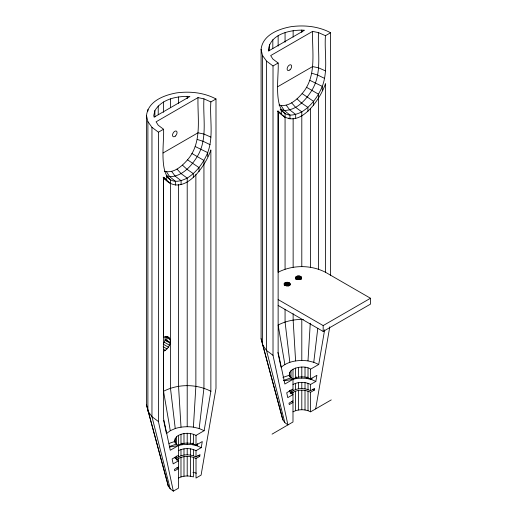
<?xml version="1.0" encoding="UTF-8"?>
<svg xmlns="http://www.w3.org/2000/svg" width="517" height="517" viewBox="0 0 517 517"><rect width="100%" height="100%" fill="white"/><g stroke="black" fill="none" stroke-linecap="round" stroke-linejoin="round"><path stroke-width="0.78" d="M154.887 116.978L154.887 110.58C161.95 98.889 177.241 95.929 189.92 96.472L154.105 117.146L153.749 115.582L154.887 110.58M158.228 114.722L158.234 105.92M210.865 101.92L203.937 98.85L198.005 97.616L156.089 121.818L158.234 125.243L163.546 129.244C164.684 144.172 154.783 194.327 187.206 178.094C196.693 172.193 203.472 162.816 207.698 152.605C213.805 136.417 209.611 118.723 210.865 101.92L215.99 98.96L215.99 388.312L201.094 475.117L196.014 478.051L196.014 458.501L199.73 456.356L200.027 454.617L196.014 456.938C189.939 453.881 181.79 453.958 176.426 458.424L176.426 456.078M163.546 112.318L163.546 101.92M170.474 183.231L170.474 388.202L175.237 428.509L170.28 430.706L166.474 433.569L163.611 420.282M170.481 107.646L170.481 98.85M178.546 103.322L178.546 96.925M195.872 174.52L195.872 386.27L193.403 427.126L199.181 428.509L204.137 430.706L210.871 391.272L210.865 149.911C205.398 166.946 182.327 199.523 163.366 177.693M268.336 50.95C269.208 34.006 290.69 29.469 304.513 30.238L268.698 50.918L268.336 49.354M269.48 50.75L269.48 44.352M272.821 48.488L272.821 39.693M324.65 329.775L318.724 364.472L310.601 369.164C304.106 363.606 280.776 369.481 292.99 379.329L284.867 384.021L278.133 352.361L278.14 111C296.448 134.116 320.101 100.311 325.458 83.683L325.458 272.252L370.495 298.257L370.495 304.119L323.17 331.442L278.133 305.444M325.458 35.692L318.53 32.623L312.598 31.388L270.682 55.584L272.821 59.009L278.14 63.009C279.277 77.938 269.376 128.1 301.799 111.859C311.279 105.959 318.058 96.589 322.285 86.371C328.392 70.189 324.204 52.488 325.458 35.692L330.583 32.733L330.583 275.335M278.14 46.091L278.14 35.692M285.067 42.22L285.067 32.623M293.139 37.088L293.139 30.69M204.137 430.706L196.014 435.398C190.599 432.606 183.819 432.606 178.404 435.398L178.404 445.169C183.819 442.384 190.599 442.384 196.014 445.169L202.283 441.55L201.242 447.664L197.132 445.841L192.343 444.698L192.44 443.114M292.99 369.164L292.99 378.942C298.406 376.156 305.192 376.156 310.601 378.942L316.876 375.323L315.829 381.43L311.719 379.614L306.936 378.463L307.027 376.88M318.724 364.472L313.767 362.281L307.996 360.898L310.265 323.241M168.426 347.166L163.301 344.206L165.085 340.264L165.085 336.619L170.209 339.579C171.211 344.419 167.76 349.298 163.546 351.386L163.546 391.272L170.28 430.706M164.4 171.243C173.57 173.809 181.932 166.228 187.529 159.818C202.535 142.569 197.371 118.374 198.005 97.616M278.986 105.016C288.156 107.581 296.525 100.001 302.115 93.583C317.121 76.335 311.958 52.139 312.598 31.388M197.132 445.841L197.41 443.496M199.181 428.509L203.944 388.202L203.937 160.432L191.872 153.465M311.719 379.614L311.906 378.05M313.767 362.281L317.781 328.295M291.013 393.76C296.383 389.295 304.532 389.217 310.601 392.267L314.317 390.128L314.614 388.39L310.601 390.703C304.287 387.576 294.916 387.498 290.186 393.353M315.68 408.889L329.762 326.86M196.014 458.501C190.599 455.71 183.819 455.71 178.404 458.501L178.404 488.216L173.324 491.15L170.203 488.804L168.245 486.07L146.505 404.934L146.505 115.582C148.069 101.08 164.212 95.109 176.672 92.879C190.004 91.121 204.002 92.562 215.99 98.96M292.99 392.267L292.99 421.988L287.911 424.922L284.796 422.57L282.831 419.836L261.091 338.7L261.091 49.354C262.655 34.852 278.805 28.874 291.265 26.651C304.597 24.894 318.595 26.328 330.583 32.733M174.759 441.983C174.371 439.211 176.013 436.691 178.404 435.398M284.201 283.587C283.995 286.347 288.893 286.476 290.108 284.499C290.315 281.739 285.416 281.603 284.201 283.587L284.201 285.054M295.491 279.167C294.192 274.837 302.904 274.837 301.605 279.167M301.605 277.7C300.888 280.117 296.209 280.117 295.491 277.7M307.996 360.898C298.716 359.748 288.324 360.924 281.067 367.335M176.426 459.988L178.404 458.501M272.058 434.144L287.911 424.922L273.015 355.321L273.015 65.969L278.14 63.009M173.324 491.15L158.428 421.549L158.428 132.197L163.546 129.244M277.668 86.746L312.598 66.577L318.53 67.811L325.458 70.881M163.075 152.974L198.005 132.804L203.944 134.039L210.871 137.108M278.133 299.576L323.17 325.581L370.495 298.257M292.99 389.107L286.722 392.726L287.762 397.638L292.99 394.613L291.013 393.127L289.772 391.395M178.404 455.335L172.135 458.96L173.176 463.865L178.404 460.847L176.426 459.354L175.179 457.623M178.404 450.682C183.819 447.89 190.599 447.89 196.014 450.682L201.242 447.664M292.99 384.448C298.406 381.662 305.192 381.662 310.601 384.448L315.829 381.43M292.99 400.875L288.984 403.189L289.281 404.578L292.99 402.439L291.51 401.321M178.404 467.103L174.391 469.417L174.688 470.813L178.404 468.667L176.917 467.549M292.99 411.823C298.406 409.031 305.192 409.031 310.601 411.823L331.255 399.893M325.458 272.252C310.911 264.762 292.68 264.762 278.133 272.252L278.133 111.245M163.546 391.272C178.094 383.776 196.324 383.776 210.871 391.272M178.404 478.051C182.992 475.634 188.518 475.427 193.436 476.907L193.436 457.358M283.387 380.493L291.013 377.843M169.557 446.455L176.426 444.071L178.404 445.564L178.404 456.938M282.935 377.41L289.559 375.18M169.078 443.392L174.972 441.408M306.936 378.463C302.115 377.888 297.197 378.05 292.532 379.459M192.343 444.698C187.522 444.122 182.611 444.277 177.938 445.686M193.403 427.126C187.316 426.344 181.118 426.699 175.237 428.509M284.266 380.764L292.99 379.329L292.99 390.703M169.679 446.998L178.404 445.564L170.28 450.249L163.546 418.596L163.546 177.234L170.481 183.658L170.481 179.748L166.157 176.232M303.369 319.5C294.671 319.183 285.869 320.986 278.133 325.038L284.867 364.472M192.964 472.344L196.35 473.158M280.188 109.203L284.247 110.457L289.966 115.032L289.966 118.942L288.822 118.025M166.28 175.644L169.66 176.685L175.379 181.26L175.379 185.17M311.88 73.252L317.748 75.094L324.65 78.416M197.294 139.48L203.162 141.322L210.064 144.65M170.209 339.579C169.44 336.696 165.925 336.076 163.546 337.31L163.546 177.473M309.786 80.297L322.285 86.371L322.285 90.281M195.2 146.531L207.698 152.605L207.698 156.515M312.391 389.262L314.317 390.128M197.804 455.49L199.73 456.356M306.458 87.231L318.53 94.204L318.53 269.183M167.14 336.47L168.426 337.213M166.319 336.334L169.518 338.183M165.085 340.264L170.209 343.217M164.4 342.267L169.518 345.22M163.152 346.7L166.991 348.917M163.411 349.246L165.33 350.358M165.194 339.385L170.3 342.5M302.115 93.583L313.625 101.371L313.625 105.281M187.529 159.818L199.039 167.605L199.039 171.515M261.091 49.354L262.481 55.435L266.546 61.103L273.015 65.969M146.505 115.582L147.888 121.663L151.959 127.331L158.428 132.197M273.015 355.321L266.546 350.455L262.481 344.781L262.481 55.435M158.428 421.549L151.959 416.683L147.888 411.015L147.888 121.663M277.694 111.006L281.306 113.94L281.306 110.031M163.101 177.234L166.72 180.174L166.72 176.265M280.75 110.005L285.067 113.52L285.067 269.183M285.067 117.43L277.959 111.465M297.062 98.921L301.585 103.083L307.919 107.394L307.919 111.304M182.475 165.149L186.999 169.311L193.332 173.628L193.332 177.538M291.64 102.877L295.672 107.394L301.799 111.859L301.799 266.591M177.047 169.104L181.086 173.628L187.206 178.094L187.206 426.654M286.211 105.184L289.759 109.914L295.672 114.464L295.672 118.38M171.625 171.411L175.173 176.142L181.086 180.698L181.086 184.608M176.426 444.071L175.179 442.339L174.759 440.478M281.158 105.688L284.247 110.457C296.603 110.373 305.786 100.078 311.835 90.339C322.537 72.962 317.38 51.784 318.53 32.623M166.571 171.915L169.66 176.685C182.016 176.601 191.2 166.306 197.242 156.567C207.944 139.196 202.793 118.018 203.937 98.85M164.154 177.809L164.923 179.134M261.091 338.7L282.831 419.836M146.505 404.934L167.153 481.579M167.366 482.355L168.245 486.07M284.796 422.57L266.546 350.455L266.546 61.103M170.203 488.804L151.959 416.683L151.959 127.331M277.868 352.491L280.899 366.553M289.83 362.281L285.067 321.968L285.067 309.244M295.601 360.898L293.139 320.042L293.139 313.677M296.564 376.88L296.661 378.463M181.015 427.126L178.546 386.27L178.546 184.556M181.978 443.114L182.074 444.698M323.17 325.581L323.17 331.442M310.601 369.164L310.601 378.942M310.601 384.448L310.601 390.703M310.601 392.267L310.601 411.823M310.458 108.324L310.458 267.25M308.022 368.02L308.022 377.798M308.022 383.31L308.022 389.566M308.022 391.13L308.022 410.679M305.017 367.303L305.017 377.08M305.017 382.586L305.017 388.849M305.017 390.413L305.017 409.962M301.799 30.031L301.799 32.435M301.799 319.383L301.799 360.427M301.799 367.057L301.799 378.076M301.799 382.347L301.799 388.603M301.799 390.167L301.799 409.716M301.501 277.241L301.501 278.708M301.198 276.821L301.198 279.018M300.713 276.453L300.713 279.387M300.08 276.175L300.08 279.102M299.343 275.994L299.343 279.665M298.548 275.936L298.548 279.6M298.574 367.303L298.574 377.08M298.574 382.586L298.574 388.849M298.574 390.413L298.574 409.962M297.76 275.994L297.76 279.665M297.023 276.175L297.023 279.102M296.39 276.453L296.39 279.387M295.898 276.821L295.898 279.018M295.595 277.241L295.595 278.708M295.569 368.02L295.569 377.798M295.569 383.31L295.569 389.566M295.569 391.13L295.569 410.679M293.139 118.238L293.139 267.25M291.013 370.657L291.013 378.173M291.013 389.85L291.013 392.196M290.108 283.587L290.108 285.054M289.798 283.161L289.798 285.358M289.772 372.389L289.772 376.899M289.313 282.793L289.313 285.727M289.346 374.25L289.346 376.505M289.346 390.316L289.346 391.88M288.68 282.515L288.68 286.179M287.943 282.34L287.943 286.004M287.155 282.276L287.155 285.946M286.36 282.34L286.36 286.004M285.623 282.515L285.623 285.449M284.99 282.793L284.99 285.727M284.505 283.161L284.505 285.358M196.014 435.398L196.014 445.169M196.014 450.682L196.014 456.938M193.436 434.254L193.436 444.025M193.436 449.538L193.436 455.794M190.43 433.537L190.43 443.308M190.43 448.821L190.43 455.076M190.43 456.64L190.43 476.189M187.206 96.265L187.206 98.663M187.206 433.291L187.206 444.303M187.206 448.575L187.206 454.831M187.206 456.395L187.206 475.944M183.987 433.537L183.987 443.308M183.987 448.821L183.987 455.076M183.987 456.64L183.987 476.189M180.982 434.254L180.982 444.025M180.982 449.538L180.982 455.794M180.982 457.358L180.982 476.907M176.426 436.884L176.426 444.407M175.179 438.616L175.179 443.127M175.179 457.028L175.179 458.592M166.855 337.026L166.855 341.058M147.888 109.501L147.888 111.11M289.966 69.847A3.192 1.842 -60 0 0 290.974 64.896A3.192 1.842 -60 0 0 287.2 68.25A3.192 1.842 -60 0 0 289.966 69.847M175.373 136.074A3.192 1.842 -60 0 0 176.387 131.124A3.192 1.842 -60 0 0 172.607 134.478A3.192 1.842 -60 0 0 175.373 136.074"/></g></svg>
